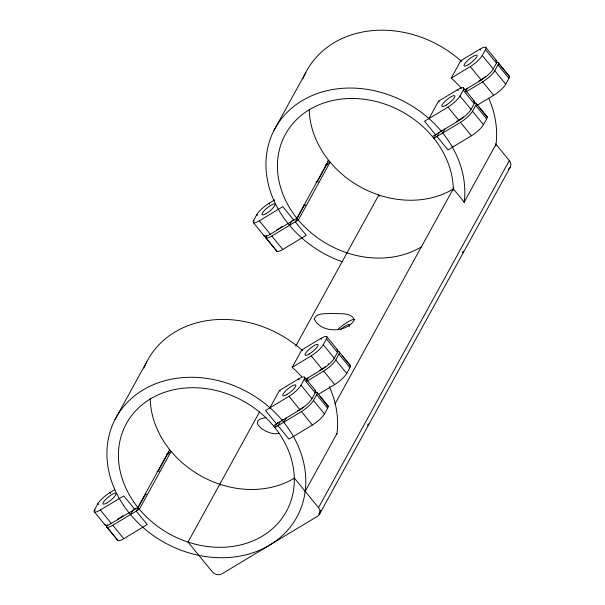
<?xml version="1.0" encoding="UTF-8"?>
<svg xmlns="http://www.w3.org/2000/svg" width="605" height="605" viewBox="0 0 605 605"><rect width="100%" height="100%" fill="white"/><g stroke="black" fill="none" stroke-linecap="round" stroke-linejoin="round"><path stroke-width="0.91" d="M114.995 419.598L146.803 361.752M274.005 130.362L305.812 72.517M95.325 510.401L94.637 509.561L97.821 503.776A11.926 2.874 -39.3 0 1 109.86 492.659L114.617 489.793M254.334 221.165L253.646 220.326L256.83 214.541A11.926 2.874 -39.3 0 1 268.87 203.416L274.73 199.884M130.476 514.583L133.206 509.622M289.485 225.347L292.215 220.386M135.361 508.238L134.764 509.327L123.775 495.881L100.317 510.007A11.926 2.874 -39.3 0 1 94.637 509.561M157.028 471.507L158.495 470.622L168.031 453.266L168.719 454.105M305.472 205.367L304.784 204.528L295.24 221.876L306.236 235.322L282.777 249.457A11.926 2.874 -39.3 0 1 276.666 249.971M316.037 182.271L317.504 181.387L327.04 164.031L327.728 164.87M259.545 411.922L187.996 542.08L212.204 571.702A7.154 5.959 28.8 0 0 221.922 573.873L317.595 516.224A7.154 5.959 28.8 0 0 318.517 507.648L509.327 160.559L495.707 143.899M295.769 346.045L378.806 194.999L379.811 196.232M269.951 407.8L279.495 390.452A103.183 85.94 28.8 0 1 280.327 391.185M301.653 376.65A103.183 85.94 28.8 0 0 292.215 367.311L301.759 349.955L320.779 338.498A11.926 2.874 -39.3 0 1 326.458 338.944L337.446 352.39L334.27 358.175A11.926 2.874 -39.3 0 1 322.231 369.292L305.631 379.297M428.96 118.565L438.504 101.209A103.183 85.94 28.8 0 1 439.336 101.95M461.396 88.232A103.183 85.94 28.8 0 0 451.224 78.075L460.768 60.719M277.65 422.524L274.867 427.584L301.434 411.582A11.926 2.874 -39.3 0 0 313.473 400.457L316.649 394.672A11.926 2.874 -39.3 0 0 314.683 392.418M436.152 134.212L433.876 138.348L460.443 122.346A11.926 2.874 -39.3 0 0 472.482 111.222L475.659 105.436A11.926 2.874 -39.3 0 0 474.312 103.009M280.365 421.375L277.975 425.716L288.971 439.154L312.422 425.028A11.926 2.874 -39.3 0 0 324.462 413.903L327.645 408.118A11.926 2.874 -39.3 0 0 326.836 405.6M439.374 132.14L436.984 136.473L447.98 149.919L471.431 135.785A11.926 2.874 -39.3 0 0 483.471 124.668L486.654 118.882A11.926 2.874 -39.3 0 0 486.307 116.357M276.508 423.923L265.519 410.477L288.971 396.343A11.926 2.874 -39.3 0 0 301.01 385.219L304.194 379.433L315.182 392.879L312.006 398.665A11.926 2.874 -39.3 0 1 299.967 409.789L273.407 425.791M292.177 367.333L311.235 355.846A11.926 2.874 -39.3 0 0 323.274 344.729L326.458 338.944M435.517 134.681L424.529 121.234L447.987 107.108A11.926 2.874 -39.3 0 0 460.019 95.983L463.203 90.198L474.191 103.644L471.015 109.429A11.926 2.874 -39.3 0 1 458.976 120.554L432.416 136.556M451.186 78.098L470.244 66.611A11.926 2.874 -39.3 0 0 482.283 55.494L485.467 49.708L496.455 63.147L493.279 68.932A11.926 2.874 -39.3 0 1 481.24 80.057L465.109 89.774M282.263 420.452L282.86 419.371M441.272 131.217L441.869 130.136M283.73 422.245L286.112 417.911M306.448 380.923L308.376 377.414M442.739 133.009L445.121 128.668M465.457 91.688L467.385 88.179M452.411 147.249L453.009 146.16M307.098 381.089L323.69 371.084A11.926 2.874 -39.3 0 0 335.73 359.967L338.913 354.182A11.926 2.874 -39.3 0 0 337.56 351.755M466.107 91.847L482.699 81.849A11.926 2.874 -39.3 0 0 494.739 70.724L497.923 64.939A11.926 2.874 -39.3 0 0 496.569 62.519M318.041 394.558L334.686 384.53A11.926 2.874 -39.3 0 0 346.726 373.406L349.902 367.628A11.926 2.874 -39.3 0 0 349.561 365.095M477.05 105.323L493.695 95.295A11.926 2.874 -39.3 0 0 505.735 84.171L508.911 78.385A11.926 2.874 -39.3 0 0 508.571 75.859M334.936 404.117L453.75 187.989M305.185 491.343L336.985 433.49M495.994 144.255L464.194 202.1L453.311 188.79M318.918 513.819L320.688 510.605M367.507 425.436L368.392 423.833M462.47 252.701L463.354 251.09M319.243 514.673L510.053 167.585M460.73 60.742L479.788 49.255A11.926 2.874 -39.3 0 1 485.467 49.708M327.517 161.066L328.681 160.37L296.881 218.216L270.322 234.218A11.926 2.874 -39.3 0 1 264.105 235.156M325.581 164.915L330.149 162.163L298.348 220.008L271.789 236.01A11.926 2.874 -39.3 0 1 266.109 235.564L266.79 236.404M438.466 101.232L457.524 89.752A11.926 2.874 -39.3 0 1 463.203 90.198M253.646 220.326A11.926 2.874 -39.3 0 0 259.326 220.772L282.785 206.638L293.773 220.084M303.317 205.405L304.784 204.528M169.09 449.954L169.672 449.606L137.872 507.451L111.312 523.454A11.926 2.874 -39.3 0 1 105.096 524.391M166.564 454.151L171.139 451.398L139.339 509.244L112.772 525.246A11.926 2.874 -39.3 0 1 107.1 524.8L107.781 525.639M279.457 390.475L298.515 378.987A11.926 2.874 -39.3 0 1 304.194 379.433M117.657 539.206A11.926 2.874 -39.3 0 0 123.768 538.692L147.227 524.558L136.231 511.119L145.775 493.763L146.463 494.603M265.966 417.7C244.367 420.369 269.399 436.87 278.799 433.278M485.762 47.409L496.75 60.855M498.217 62.648L509.213 76.094M498.467 63.185L509.463 76.631M497.923 64.939L508.911 78.385M479.788 49.255L480.476 50.102M482.283 55.494L493.279 68.932M494.739 70.724L505.735 84.171M470.244 66.611L481.24 80.057M482.699 81.849L493.695 95.295M463.498 87.906L474.494 101.345M475.954 103.137L486.949 116.584M478.956 107.04L487.199 117.128M475.659 105.436L486.654 118.882M457.524 89.752L458.212 90.591M460.019 95.983L471.015 109.429M472.482 111.222L483.471 124.668M447.987 107.108L458.976 120.554M460.443 122.346L471.431 135.785M317.504 181.387L318.192 182.226M268.87 203.416L269.558 204.263M256.83 214.541L257.518 215.38M259.326 220.772L270.322 234.218M271.789 236.01L282.777 249.457M265.557 237.319L276.553 250.765M253.351 222.625L264.347 236.063M265.807 237.863L276.803 251.302M326.753 336.645L337.741 350.091M339.208 351.883L350.204 365.329M342.211 355.785L350.454 365.874M338.913 354.182L349.902 367.628M320.779 338.498L321.467 339.337M323.274 344.729L334.27 358.175M335.73 359.967L346.726 373.406M311.235 355.846L322.231 369.292M323.69 371.084L334.686 384.53M304.489 377.142L315.485 390.588M316.944 392.38L327.94 405.826M319.947 396.283L328.19 406.363M316.649 394.672L327.645 408.118M298.515 378.987L299.203 379.827M301.01 385.219L312.006 398.665M313.473 400.457L324.462 413.903M288.971 396.343L299.967 409.789M301.434 411.582L312.422 425.028M294.302 478.033L318.517 507.648M219.796 484.234L220.477 485.066M158.495 470.622L159.183 471.461M109.86 492.659L110.549 493.498M97.821 503.776L98.509 504.623M100.317 510.007L111.312 523.454M112.772 525.246L123.768 538.692M106.548 526.554L117.544 540M94.342 511.86L105.338 525.306M106.798 527.099L117.793 540.545M421.443 246.848A91.257 76.011 28.8 0 1 286.619 202.418A91.257 76.011 28.8 0 1 345.205 98.713A91.257 76.011 28.8 0 1 453.334 190.393M453.243 189.002A91.257 76.011 28.8 0 1 360.247 186.869A91.257 76.011 28.8 0 1 309.238 109.218M342.354 261.821A103.183 85.94 28.8 0 1 267.834 147.34A103.183 85.94 28.8 0 1 381.059 92.406A103.183 85.94 28.8 0 1 464.111 202.751M485.422 76.457A8.349 2.012 -39.3 0 1 478.789 80.941M302.939 78.847A103.183 85.94 28.8 0 1 461.623 61.483M488.681 98.229A103.183 85.94 28.8 0 1 495.752 146.002M463.158 116.946A8.349 2.012 -39.3 0 1 456.533 121.431M282.006 226.429A8.349 2.012 -39.3 0 1 276.735 229.764M294.234 478.237A91.257 76.011 28.8 0 1 201.238 476.105A91.257 76.011 28.8 0 1 150.229 398.453M328.409 363.741A8.349 2.012 -39.3 0 1 328.046 364.127M325.513 366.464A8.349 2.012 -39.3 0 1 319.78 370.177M143.929 368.082A103.183 85.94 28.8 0 1 302.613 350.719M329.264 386.557A103.183 85.94 28.8 0 1 336.902 434.14M303.256 406.961A8.349 2.012 -39.3 0 1 297.516 410.674M122.996 515.664A8.349 2.012 -39.3 0 1 117.725 518.999M509.327 160.559A7.154 5.959 28.8 0 1 508.412 169.143M340.585 329.498A8.349 2.012 -39.3 0 1 347.565 324.877A8.349 2.012 -39.3 0 1 349.168 326.375M338.346 328.923A16.222 3.91 -39.3 0 1 354.901 319.478M495.654 60.636A11.926 2.874 -39.3 0 1 496.455 63.147M473.39 101.126A11.926 2.874 -39.3 0 1 474.191 103.644M336.637 349.871A11.926 2.874 -39.3 0 1 337.446 352.39M314.842 390.354A11.926 2.874 -39.3 0 1 315.182 392.879M314.298 318.941C320.484 333.287 346.862 333.249 354.311 319.879C351.248 311.575 338.407 314.358 331.132 313.398C325.853 314.108 316.354 312.513 314.298 318.941M133.826 502.006A91.257 76.011 28.8 0 0 285.711 512.601A91.257 76.011 28.8 0 0 199.582 387.949A91.257 76.011 28.8 0 0 133.826 502.006M123.48 505.251A103.183 85.94 28.8 0 0 295.399 519.642A103.183 85.94 28.8 0 0 200.232 377.664A103.183 85.94 28.8 0 0 123.48 505.251M468.209 64.743A8.349 2.012 -39.3 0 0 477.095 55.388A8.349 2.012 -39.3 0 0 466.447 61.687A8.349 2.012 -39.3 0 0 468.209 64.743M445.953 105.232A8.349 2.012 -39.3 0 0 454.831 95.877A8.349 2.012 -39.3 0 0 444.191 102.177A8.349 2.012 -39.3 0 0 445.953 105.232M266.155 213.565A8.349 2.012 -39.3 0 0 275.041 204.21A8.349 2.012 -39.3 0 0 264.393 210.51A8.349 2.012 -39.3 0 0 266.155 213.565M309.2 353.978A8.349 2.012 -39.3 0 0 318.086 344.623A8.349 2.012 -39.3 0 0 307.438 350.923A8.349 2.012 -39.3 0 0 309.2 353.978M286.944 394.475A8.349 2.012 -39.3 0 0 295.822 385.113A8.349 2.012 -39.3 0 0 285.182 391.42A8.349 2.012 -39.3 0 0 286.944 394.475M107.145 502.8A8.349 2.012 -39.3 0 0 116.024 493.446A8.349 2.012 -39.3 0 0 105.383 499.745A8.349 2.012 -39.3 0 0 107.145 502.8"/></g></svg>
